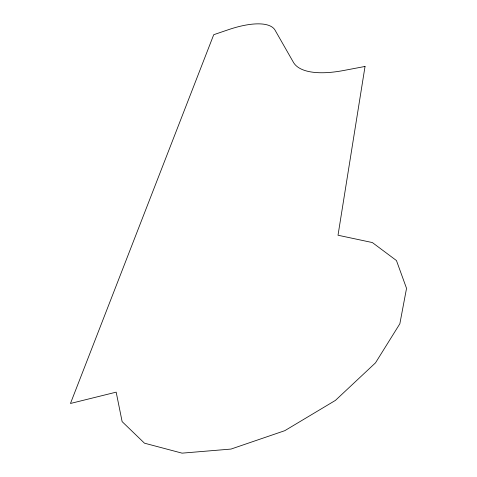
<?xml version="1.0" encoding="UTF-8"?>
<svg xmlns="http://www.w3.org/2000/svg" width="477" height="477" viewBox="0 0 477 477"><rect width="100%" height="100%" fill="white"/><g stroke="black" fill="none" stroke-linecap="round" stroke-linejoin="round"><path stroke-width="0.72" d="M365.036 66.452L338.014 235.239L372.37 242.56L396.447 260.537L406.541 288.358L399.851 323.77L375.482 362.872L335.42 400.4L284.781 430.683L231.005 449.072L182.059 453.15L144.471 443.181L122.13 421.626L116.173 392.154L70.459 403.476L213.726 34.708L228.28 29.741A63.781 23.206 -26.5 0 1 275.08 30.2L293.403 62.29A87.762 33.879 -23.7 0 0 343.595 70.507L365.036 66.452"/></g></svg>
